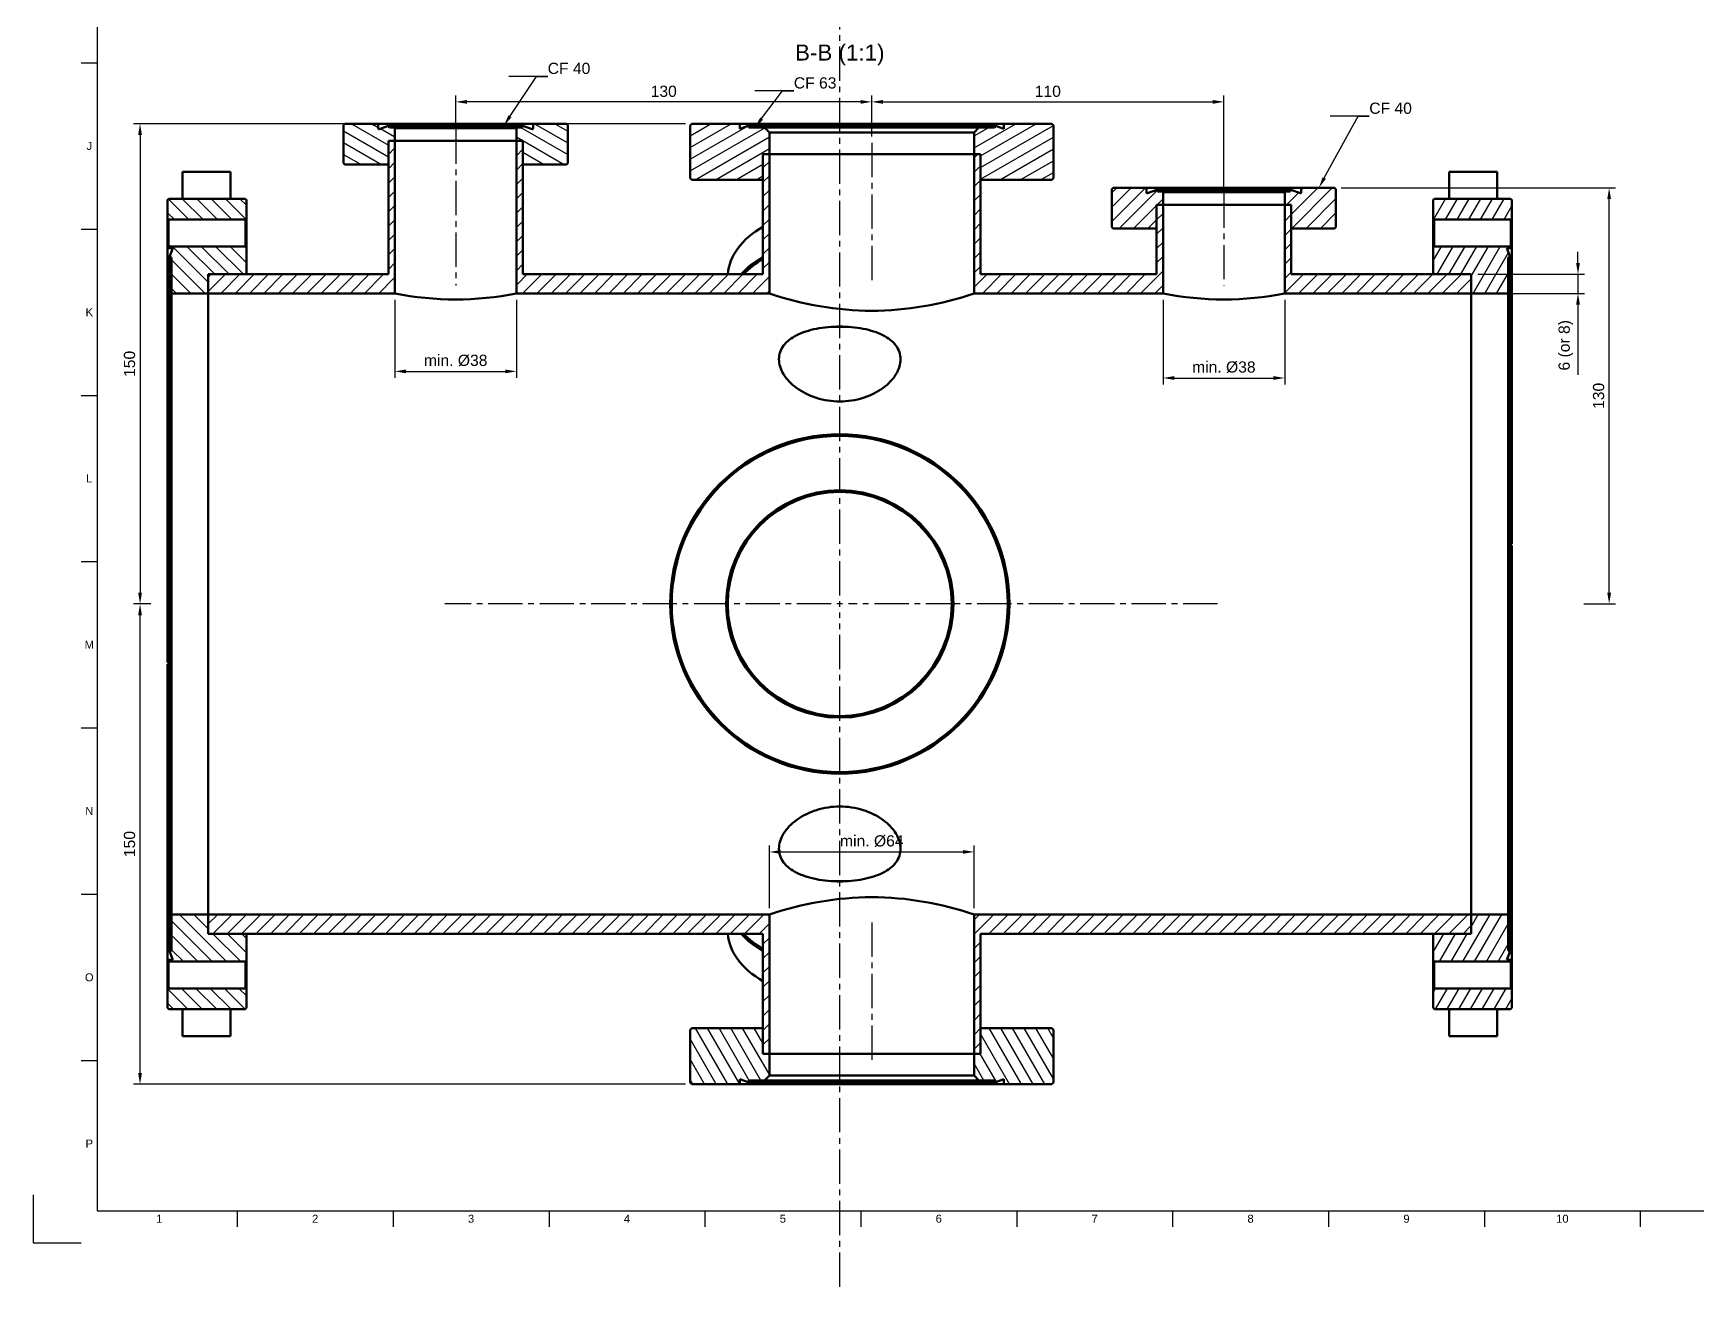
# Model space of a CAD drawing. Header units: millimetres. Extents: x -6 to 1189, y -14 to 841.
# Drawn here: x 0 to 520, y -14 to 378 of the extents above; entities that cross this region are included whole.
import ezdxf
from ezdxf import colors
from ezdxf.entities.mleader import LeaderData, LeaderLine
from ezdxf.enums import TextEntityAlignment as Align
from ezdxf.math import Vec2, Vec3

# ---------------------------------------------------------------- set-up
doc = ezdxf.new("R2010")
doc.units = ezdxf.units.MM
doc.header["$LTSCALE"] = 0.75
doc.linetypes.add('CENTER2', pattern=[28.575, 19.05, -3.175, 3.175, -3.175])
for name, color, linetype, lineweight in [('Border', 7, 'Continuous', 25), ('FD_Dimensions', 7, 'Continuous', 25), ('Hatching', 7, 'Continuous', 25), ('Leaders', 7, 'Continuous', 25), ('Smart Centers', 7, 'CENTER2', 25), ('View Labels', 7, 'Continuous', 25), ('Visible', 7, 'Continuous', 50)]:
    doc.layers.add(name, color=color, linetype=linetype, lineweight=lineweight)
doc.styles.add('FusionTitle', font='')
doc.styles.get("Standard").update_dxf_attribs({"font": 'arial.ttf'})
doc.styles.get('FusionTitle').set_extended_font_data('Arial Unicode MS')
doc.dimstyles.new('Dim-ISO-25', dxfattribs={"dimtxt": 3.5, "dimasz": 3.5, "dimexe": 2, "dimexo": 2, "dimgap": 1.5, "dimtad": 1, "dimzin": 12, "dimdsep": 46, "dimtxsty": 'Standard', "dimcen": 0, "dimazin": 3, "dimtp": 0.1, "dimtm": 0.1, "dimtfac": 0.714, "dimtmove": 0, "dimatfit": 3, "dimfxl": 1, "dimtzin": 12, "dimarcsym": 0})

# ---------------------------------------------------------------- blocks, each defined once
blk = doc.blocks.new('ISO_A0_SHEET')
at = {"layer": 'Border'}
for p, q in [((20, 831), (20, 10)), ((15, 368.5625), (20, 368.5625)), ((15, 316.625), (20, 316.625)), ((15, 264.6875), (20, 264.6875)), ((15, 212.75), (20, 212.75)), ((15, 160.8125), (20, 160.8125)), ((15, 108.875), (20, 108.875)), ((15, 56.9375), (20, 56.9375)), ((0, 15), (0, 0)), ((20, 10), (1179, 10)), ((63.708337, 10), (63.708337, 5)), ((112.41667, 10), (112.41667, 5)), ((161.125003, 10), (161.125003, 5)), ((209.833336, 10), (209.833336, 5)), ((258.541669, 10), (258.541669, 5)), ((307.250002, 10), (307.250002, 5)), ((355.958335, 10), (355.958335, 5)), ((404.666668, 10), (404.666668, 5)), ((453.375001, 10), (453.375001, 5)), ((502.083334, 10), (502.083334, 5)), ((0, 0), (15, 0))]:
    blk.add_line(p, q, dxfattribs=at)
at = {"layer": 'Border', "style": 'FusionTitle'}
for s, p in [('J', (17.5, 342.59375)), ('K', (17.5, 290.65625)), ('L', (17.5, 238.71875)), ('M', (17.5, 186.78125)), ('N', (17.5, 134.84375)), ('O', (17.5, 82.90625)), ('P', (17.5, 30.96875)), ('1', (39.35417, 7.5)), ('2', (88.062503, 7.5)), ('3', (136.770836, 7.5)), ('4', (185.479169, 7.5)), ('5', (234.187502, 7.5)), ('6', (282.895835, 7.5)), ('7', (331.604168, 7.5)), ('8', (380.312501, 7.5)), ('9', (429.020835, 7.5)), ('10', (477.729168, 7.5))]:
    blk.add_text(s, height=2.5, dxfattribs=at).set_placement(p, align=Align.MIDDLE)
blk = doc.blocks.new('*U12')
at = {"layer": 'Smart Centers', "color": 0, "ltscale": 0.75, "transparency": 16777216}
blk.add_line((0, 24.35), (0, -24.35), dxfattribs=at)
blk = doc.blocks.new('*U13')
at = {"layer": 'Smart Centers', "color": 0, "ltscale": 0.75, "transparency": 16777216}
blk.add_line((0, 22.25), (0, -22.25), dxfattribs=at)
blk = doc.blocks.new('*U14')
at = {"layer": 'Smart Centers', "color": 0, "ltscale": 0.75, "transparency": 16777216}
blk.add_line((0, 14.35), (0, -14.35), dxfattribs=at)
blk = doc.blocks.new('*U15')
at = {"layer": 'Smart Centers', "color": 0, "ltscale": 0.75, "transparency": 16777216}
blk.add_line((0, 22.25), (0, -22.25), dxfattribs=at)
blk = doc.blocks.new('*U16')
at = {"layer": 'Smart Centers', "color": 0, "ltscale": 0.75, "transparency": 16777216}
for p, q in [((0, 2.678906), (0, 230.472573)), ((-2.678906, 0), (-123.341668, 0)), ((117.96655, 0), (2.678906, 0)), ((0, -213.259621), (0, -2.678906))]:
    blk.add_line(p, q, dxfattribs=at)
at = {"layer": 'Smart Centers', "color": 0, "linetype": 'Continuous', "ltscale": 0.75, "transparency": 16777216}
for p, q in [((0.892969, 0), (-0.892969, 0)), ((0, -0.892969), (0, 0.892969))]:
    blk.add_line(p, q, dxfattribs=at)
blk = doc.blocks.new('*D54')
at = {"layer": 'Defpoints', "color": 0, "transparency": 16777216}
for p in [(205.720483, 349.521644), (33.356615, 199.521644), (38.710861, 199.521644)]:
    blk.add_point(p, dxfattribs=at)
at = {"layer": 'FD_Dimensions', "color": 0, "lineweight": -2, "transparency": 16777216}
for p, q in [((203.720483, 349.521644), (31.356615, 349.521644)), ((33.356615, 346.021644), (33.356615, 203.021644)), ((36.710861, 199.521644), (31.356615, 199.521644))]:
    blk.add_line(p, q, dxfattribs=at)
at = {"layer": 'FD_Dimensions', "color": 0, "transparency": 16777216}
for points in [[(32.773281, 346.021644), (33.939948, 346.021644), (33.356615, 349.521644)], [(32.773281, 203.021644), (33.939948, 203.021644), (33.356615, 199.521644)]]:
    blk.add_solid(points, dxfattribs=at)
at = {"layer": 'FD_Dimensions', "color": 0, "transparency": 16777216, "insert": (30.069609, 274.521644), "char_height": 3.5, "attachment_point": 5, "rotation": 90}
blk.add_mtext('150', dxfattribs=at)
blk = doc.blocks.new('*D55')
at = {"layer": 'Defpoints', "color": 0, "transparency": 16777216}
for p in [(131.970483, 356.356311), (131.970483, 347.721644), (261.970483, 343.521644)]:
    blk.add_point(p, dxfattribs=at)
at = {"layer": 'FD_Dimensions', "color": 0, "lineweight": -2, "transparency": 16777216}
for p, q in [((131.970483, 349.721644), (131.970483, 358.356311)), ((258.470483, 356.356311), (135.470483, 356.356311)), ((261.970483, 345.521644), (261.970483, 358.356311))]:
    blk.add_line(p, q, dxfattribs=at)
at = {"layer": 'FD_Dimensions', "color": 0, "transparency": 16777216}
for points in [[(135.470483, 356.939644), (135.470483, 355.772977), (131.970483, 356.356311)], [(258.470483, 356.939644), (258.470483, 355.772977), (261.970483, 356.356311)]]:
    blk.add_solid(points, dxfattribs=at)
at = {"layer": 'FD_Dimensions', "color": 0, "transparency": 16777216, "insert": (196.970483, 359.64451), "char_height": 3.5, "attachment_point": 5}
blk.add_mtext('130', dxfattribs=at)
blk = doc.blocks.new('*D56')
at = {"layer": 'Defpoints', "color": 0, "transparency": 16777216}
for p in [(371.970483, 356.356078), (261.970483, 343.521644), (371.970483, 327.721644)]:
    blk.add_point(p, dxfattribs=at)
at = {"layer": 'FD_Dimensions', "lineweight": -2, "transparency": 16777216}
for p, q in [((261.970483, 345.521644), (261.970483, 358.356078)), ((265.470483, 356.356078), (368.470483, 356.356078)), ((371.970483, 329.721644), (371.970483, 358.356078))]:
    blk.add_line(p, q, dxfattribs=at)
at = {"layer": 'FD_Dimensions', "transparency": 16777216}
for points in [[(265.470483, 356.939412), (265.470483, 355.772745), (261.970483, 356.356078)], [(368.470483, 356.939412), (368.470483, 355.772745), (371.970483, 356.356078)]]:
    blk.add_solid(points, dxfattribs=at)
at = {"layer": 'FD_Dimensions', "color": 0, "transparency": 16777216, "insert": (316.970483, 359.643084), "char_height": 3.5, "attachment_point": 5}
blk.add_mtext('110', dxfattribs=at)
blk = doc.blocks.new('*D57')
at = {"layer": 'Defpoints', "color": 0, "transparency": 16777216}
for p in [(33.356615, 199.521644), (38.710861, 199.521644), (205.720483, 49.521644)]:
    blk.add_point(p, dxfattribs=at)
at = {"layer": 'FD_Dimensions', "lineweight": -2, "transparency": 16777216}
for p, q in [((36.710861, 199.521644), (31.356615, 199.521644)), ((33.356615, 53.021644), (33.356615, 196.021644)), ((203.720483, 49.521644), (31.356615, 49.521644))]:
    blk.add_line(p, q, dxfattribs=at)
at = {"layer": 'FD_Dimensions', "transparency": 16777216}
for points in [[(32.773281, 196.021644), (33.939948, 196.021644), (33.356615, 199.521644)], [(32.773281, 53.021644), (33.939948, 53.021644), (33.356615, 49.521644)]]:
    blk.add_solid(points, dxfattribs=at)
at = {"layer": 'FD_Dimensions', "color": 0, "transparency": 16777216, "insert": (30.069609, 124.521644), "char_height": 3.5, "attachment_point": 5, "rotation": 90}
blk.add_mtext('150', dxfattribs=at)
blk = doc.blocks.new('*D67')
at = {"layer": 'Defpoints', "color": 0, "transparency": 16777216}
for p in [(406.570483, 329.521644), (492.34255, 329.521644), (482.443055, 199.521644)]:
    blk.add_point(p, dxfattribs=at)
at = {"layer": 'FD_Dimensions', "lineweight": -2, "transparency": 16777216}
for p, q in [((408.570483, 329.521644), (494.34255, 329.521644)), ((492.34255, 203.021644), (492.34255, 326.021644)), ((484.443055, 199.521644), (494.34255, 199.521644))]:
    blk.add_line(p, q, dxfattribs=at)
at = {"layer": 'FD_Dimensions', "transparency": 16777216}
for points in [[(491.759217, 326.021644), (492.925884, 326.021644), (492.34255, 329.521644)], [(491.759217, 203.021644), (492.925884, 203.021644), (492.34255, 199.521644)]]:
    blk.add_solid(points, dxfattribs=at)
at = {"layer": 'FD_Dimensions', "color": 0, "transparency": 16777216, "insert": (489.054351, 264.521644), "char_height": 3.5, "attachment_point": 5, "rotation": 90}
blk.add_mtext('130', dxfattribs=at)
blk = doc.blocks.new('*D68')
at = {"layer": 'Defpoints', "color": 0, "transparency": 16777216}
for p in [(112.970483, 296.521644), (150.970483, 296.521644), (150.970483, 272.179747)]:
    blk.add_point(p, dxfattribs=at)
at = {"layer": 'FD_Dimensions', "lineweight": -2, "transparency": 16777216}
for p, q in [((112.970483, 294.521644), (112.970483, 270.179747)), ((150.970483, 294.521644), (150.970483, 270.179747)), ((116.470483, 272.179747), (147.470483, 272.179747))]:
    blk.add_line(p, q, dxfattribs=at)
at = {"layer": 'FD_Dimensions', "transparency": 16777216}
for points in [[(116.470483, 272.76308), (116.470483, 271.596413), (112.970483, 272.179747)], [(147.470483, 272.76308), (147.470483, 271.596413), (150.970483, 272.179747)]]:
    blk.add_solid(points, dxfattribs=at)
at = {"layer": 'FD_Dimensions', "color": 0, "transparency": 16777216, "insert": (131.970483, 275.564638), "char_height": 3.5, "attachment_point": 5}
blk.add_mtext('min. %%C38', dxfattribs=at)
blk = doc.blocks.new('*D69')
at = {"layer": 'Defpoints', "color": 0, "transparency": 16777216}
for p in [(352.970483, 296.521644), (390.970483, 296.521644), (390.970483, 270.102127)]:
    blk.add_point(p, dxfattribs=at)
at = {"layer": 'FD_Dimensions', "lineweight": -2, "transparency": 16777216}
for p, q in [((352.970483, 294.521644), (352.970483, 268.102127)), ((390.970483, 294.521644), (390.970483, 268.102127)), ((356.470483, 270.102127), (387.470483, 270.102127))]:
    blk.add_line(p, q, dxfattribs=at)
at = {"layer": 'FD_Dimensions', "transparency": 16777216}
for points in [[(356.470483, 270.68546), (356.470483, 269.518793), (352.970483, 270.102127)], [(387.470483, 270.68546), (387.470483, 269.518793), (390.970483, 270.102127)]]:
    blk.add_solid(points, dxfattribs=at)
at = {"layer": 'FD_Dimensions', "color": 0, "transparency": 16777216, "insert": (371.970483, 273.487017), "char_height": 3.5, "attachment_point": 5}
blk.add_mtext('min. %%C38', dxfattribs=at)
blk = doc.blocks.new('*D70')
at = {"layer": 'Defpoints', "color": 0, "transparency": 16777216}
for p in [(293.970483, 122.069773), (229.970483, 102.521644), (293.970483, 102.521644)]:
    blk.add_point(p, dxfattribs=at)
at = {"layer": 'FD_Dimensions', "lineweight": -2, "transparency": 16777216}
for p, q in [((229.970483, 104.521644), (229.970483, 124.069773)), ((233.470483, 122.069773), (290.470483, 122.069773)), ((293.970483, 104.521644), (293.970483, 124.069773))]:
    blk.add_line(p, q, dxfattribs=at)
at = {"layer": 'FD_Dimensions', "transparency": 16777216}
for points in [[(233.470483, 122.653107), (233.470483, 121.48644), (229.970483, 122.069773)], [(290.470483, 122.653107), (290.470483, 121.48644), (293.970483, 122.069773)]]:
    blk.add_solid(points, dxfattribs=at)
at = {"layer": 'FD_Dimensions', "color": 0, "transparency": 16777216, "insert": (261.970483, 125.454664), "char_height": 3.5, "attachment_point": 5}
blk.add_mtext('min. %%C64', dxfattribs=at)
blk = doc.blocks.new('*D76')
at = {"layer": 'Defpoints', "color": 0, "transparency": 16777216}
for p in [(449.270483, 302.521644), (449.270483, 296.521644), (482.609666, 296.521644)]:
    blk.add_point(p, dxfattribs=at)
at = {"layer": 'FD_Dimensions', "lineweight": -2, "transparency": 16777216}
for p, q in [((482.609666, 306.021644), (482.609666, 309.521644)), ((451.270483, 302.521644), (484.609666, 302.521644)), ((482.609666, 302.521644), (482.609666, 296.521644)), ((451.270483, 296.521644), (484.609666, 296.521644)), ((482.609666, 293.021644), (482.609666, 271.122599))]:
    blk.add_line(p, q, dxfattribs=at)
at = {"layer": 'FD_Dimensions', "transparency": 16777216}
for points in [[(482.026332, 306.021644), (483.192999, 306.021644), (482.609666, 302.521644)], [(482.026332, 293.021644), (483.192999, 293.021644), (482.609666, 296.521644)]]:
    blk.add_solid(points, dxfattribs=at)
at = {"layer": 'FD_Dimensions', "color": 0, "transparency": 16777216, "insert": (478.815327, 280.322121), "char_height": 3.5, "attachment_point": 5, "rotation": 90}
blk.add_mtext('6 (or 8)', dxfattribs=at)

msp = doc.modelspace()

# ---------------------------------------------------------------- hatches: boundary and pattern name
at = {"layer": 'Hatching'}
h = msp.add_hatch(dxfattribs=at)
h.set_pattern_fill('ANSI31', color=256, angle=105, style=0)
edge = h.paths.add_edge_path(flags=0)
edge.add_line((152.92, 348.922), (152.702, 348.322))
edge.add_line((152.702, 348.322), (151.185, 348.322))
edge.add_line((151.185, 348.322), (150.97, 348.107))
edge.add_line((150.97, 348.107), (150.97, 344.222))
edge.add_line((150.97, 344.222), (152.97, 344.222))
edge.add_line((152.97, 344.222), (152.97, 336.822))
edge.add_line((152.97, 336.822), (166.57, 336.822))
edge.add_line((166.57, 336.822), (166.97, 337.222))
edge.add_line((166.97, 337.222), (166.97, 349.122))
edge.add_line((166.97, 349.122), (166.57, 349.522))
edge.add_line((166.57, 349.522), (156.145, 349.522))
edge.add_line((156.145, 349.522), (156.145, 348.033))
edge.add_ellipse((155.945, 348.033), major_axis=(0.2, 0), ratio=1, start_angle=-110, end_angle=0, ccw=False)
edge.add_line((155.877, 347.846), (152.92, 348.922))
edge = h.paths.add_edge_path(flags=0)
edge.add_line((111.239, 348.322), (111.02, 348.922))
edge.add_line((111.02, 348.922), (108.064, 347.846))
edge.add_ellipse((107.995, 348.033), major_axis=(0.068, -0.188), ratio=1, start_angle=-110, end_angle=0, ccw=False)
edge.add_line((107.795, 348.033), (107.795, 349.522))
edge.add_line((107.795, 349.522), (97.37, 349.522))
edge.add_line((97.37, 349.522), (96.97, 349.122))
edge.add_line((96.97, 349.122), (96.97, 337.222))
edge.add_line((96.97, 337.222), (97.37, 336.822))
edge.add_line((97.37, 336.822), (110.97, 336.822))
edge.add_line((110.97, 336.822), (110.97, 344.222))
edge.add_line((110.97, 344.222), (112.97, 344.222))
edge.add_line((112.97, 344.222), (112.97, 348.107))
edge.add_line((112.97, 348.107), (112.756, 348.322))
edge.add_line((112.756, 348.322), (111.239, 348.322))
h = msp.add_hatch(dxfattribs=at)
h.set_pattern_fill('ANSI31', color=256, angle=-15, style=0)
h.paths.add_polyline_path([(300.57, 348.922), (300.352, 348.322), (295.449, 348.322), (293.97, 346.843), (293.97, 340.022), (295.97, 340.022), (295.97, 332.022), (318.22, 332.022), (318.72, 332.522), (318.72, 349.022), (318.22, 349.522), (303.245, 349.522), (303.245, 347.948)], flags=0)
h.paths.add_polyline_path([(223.589, 348.322), (223.37, 348.922), (220.695, 347.948), (220.695, 349.522), (205.72, 349.522), (205.22, 349.022), (205.22, 332.522), (205.72, 332.022), (227.97, 332.022), (227.97, 340.022), (229.97, 340.022), (229.97, 346.843), (228.492, 348.322)], flags=0)
h = msp.add_hatch(dxfattribs=at)
h.set_pattern_fill('ANSI31', color=256, style=0)
h.paths.add_polyline_path([(392.97, 302.522), (392.97, 316.822), (392.97, 324.222), (390.97, 324.222), (390.97, 296.522), (449.27, 296.522), (449.27, 302.522), (437.37, 302.522)], flags=0)
h.paths.add_polyline_path([(110.97, 344.222), (110.97, 336.822), (110.97, 302.522), (66.57, 302.522), (54.67, 302.522), (54.67, 296.522), (112.97, 296.522), (112.97, 344.222)], flags=0)
h.paths.add_polyline_path([(295.97, 302.522), (295.97, 332.022), (295.97, 340.022), (293.97, 340.022), (293.97, 296.522), (352.97, 296.522), (352.97, 324.222), (350.97, 324.222), (350.97, 316.822), (350.97, 302.522)], flags=0)
h.paths.add_polyline_path([(227.97, 340.022), (227.97, 332.022), (227.97, 302.522), (152.97, 302.522), (152.97, 336.822), (152.97, 344.222), (150.97, 344.222), (150.97, 296.522), (229.97, 296.522), (229.97, 340.022)], flags=0)
h.paths.add_polyline_path([(295.97, 59.022), (295.97, 67.022), (295.97, 96.522), (437.37, 96.522), (449.27, 96.522), (449.27, 102.522), (293.97, 102.522), (293.97, 59.022)], flags=0)
h.paths.add_polyline_path([(227.97, 96.522), (227.97, 67.022), (227.97, 59.022), (229.97, 59.022), (229.97, 102.522), (54.67, 102.522), (54.67, 96.522), (66.57, 96.522)], flags=0)
h = msp.add_hatch(dxfattribs=at)
h.set_pattern_fill('ANSI31', color=256, style=0)
edge = h.paths.add_edge_path(flags=0)
edge.add_line((392.92, 328.922), (392.702, 328.322))
edge.add_line((392.702, 328.322), (391.185, 328.322))
edge.add_line((391.185, 328.322), (390.97, 328.107))
edge.add_line((390.97, 328.107), (390.97, 324.222))
edge.add_line((390.97, 324.222), (392.97, 324.222))
edge.add_line((392.97, 324.222), (392.97, 316.822))
edge.add_line((392.97, 316.822), (406.57, 316.822))
edge.add_line((406.57, 316.822), (406.97, 317.222))
edge.add_line((406.97, 317.222), (406.97, 329.122))
edge.add_line((406.97, 329.122), (406.57, 329.522))
edge.add_line((406.57, 329.522), (396.145, 329.522))
edge.add_line((396.145, 329.522), (396.145, 328.033))
edge.add_ellipse((395.945, 328.033), major_axis=(0.2, 0), ratio=1, start_angle=-110, end_angle=0, ccw=False)
edge.add_line((395.877, 327.846), (392.92, 328.922))
edge = h.paths.add_edge_path(flags=0)
edge.add_line((351.239, 328.322), (351.02, 328.922))
edge.add_line((351.02, 328.922), (348.064, 327.846))
edge.add_ellipse((347.995, 328.033), major_axis=(0.068, -0.188), ratio=1, start_angle=-110, end_angle=0, ccw=False)
edge.add_line((347.795, 328.033), (347.795, 329.522))
edge.add_line((347.795, 329.522), (337.37, 329.522))
edge.add_line((337.37, 329.522), (336.97, 329.122))
edge.add_line((336.97, 329.122), (336.97, 317.222))
edge.add_line((336.97, 317.222), (337.37, 316.822))
edge.add_line((337.37, 316.822), (350.97, 316.822))
edge.add_line((350.97, 316.822), (350.97, 324.222))
edge.add_line((350.97, 324.222), (352.97, 324.222))
edge.add_line((352.97, 324.222), (352.97, 328.107))
edge.add_line((352.97, 328.107), (352.756, 328.322))
edge.add_line((352.756, 328.322), (351.239, 328.322))
h = msp.add_hatch(dxfattribs=at)
h.set_pattern_fill('ANSI31', color=256, angle=90, style=0)
h.paths.add_polyline_path([(66.57, 79.122), (66.27, 79.422), (42.27, 79.422), (41.97, 79.122), (41.97, 73.322), (42.37, 72.922), (66.17, 72.922), (66.57, 73.322)], flags=0)
h.paths.add_polyline_path([(66.27, 319.622), (66.57, 319.922), (66.57, 325.722), (66.17, 326.122), (42.37, 326.122), (41.97, 325.722), (41.97, 319.922), (42.27, 319.622)], flags=0)
h.paths.add_polyline_path([(54.67, 102.522), (43.17, 102.522), (43.17, 91.29), (42.57, 91.072), (43.562, 88.347), (41.97, 88.347), (41.97, 88.122), (42.27, 87.822), (66.27, 87.822), (66.57, 88.122), (66.57, 96.522), (54.67, 96.522)], flags=0)
h.paths.add_polyline_path([(43.17, 296.522), (54.67, 296.522), (54.67, 302.522), (66.57, 302.522), (66.57, 310.922), (66.27, 311.222), (42.27, 311.222), (41.97, 310.922), (41.97, 310.697), (43.562, 310.697), (42.57, 307.972), (43.17, 307.753)], flags=0)
h = msp.add_hatch(dxfattribs=at)
h.set_pattern_fill('ANSI31', color=256, angle=15, style=0)
h.paths.add_polyline_path([(437.67, 79.422), (437.37, 79.122), (437.37, 73.322), (437.77, 72.922), (461.57, 72.922), (461.97, 73.322), (461.97, 79.122), (461.67, 79.422)], flags=0)
h.paths.add_polyline_path([(437.37, 319.922), (437.67, 319.622), (461.67, 319.622), (461.97, 319.922), (461.97, 325.722), (461.57, 326.122), (437.77, 326.122), (437.37, 325.722)], flags=0)
h.paths.add_polyline_path([(460.77, 102.522), (449.27, 102.522), (449.27, 96.522), (437.37, 96.522), (437.37, 88.122), (437.67, 87.822), (461.67, 87.822), (461.97, 88.122), (461.97, 88.347), (460.379, 88.347), (461.37, 91.072), (460.77, 91.29)], flags=0)
h.paths.add_polyline_path([(449.27, 296.522), (460.77, 296.522), (460.77, 307.753), (461.37, 307.972), (460.379, 310.697), (461.97, 310.697), (461.97, 310.922), (461.67, 311.222), (437.67, 311.222), (437.37, 310.922), (437.37, 302.522), (449.27, 302.522)], flags=0)
h = msp.add_hatch(dxfattribs=at)
h.set_pattern_fill('ANSI31', color=256, angle=75, style=0)
h.paths.add_polyline_path([(223.37, 50.122), (223.589, 50.722), (228.492, 50.722), (229.97, 52.2), (229.97, 59.022), (227.97, 59.022), (227.97, 67.022), (205.72, 67.022), (205.22, 66.522), (205.22, 50.022), (205.72, 49.522), (220.695, 49.522), (220.695, 51.095)], flags=0)
h.paths.add_polyline_path([(300.352, 50.722), (300.57, 50.122), (303.245, 51.095), (303.245, 49.522), (318.22, 49.522), (318.72, 50.022), (318.72, 66.522), (318.22, 67.022), (295.97, 67.022), (295.97, 59.022), (293.97, 59.022), (293.97, 52.2), (295.449, 50.722)], flags=0)

# ---------------------------------------------------------------- linework, layer by layer
at = {"layer": 'Visible'}
for p, q in [((97.37, 349.522), (96.97, 349.122)), ((96.97, 349.122), (96.97, 337.222)), ((107.795, 349.522), (97.37, 349.522)), ((107.795, 348.033), (107.795, 349.522)), ((119.027, 349.522), (107.795, 349.522)), ((111.02, 348.922), (108.064, 347.846)), ((111.239, 348.322), (111.02, 348.922)), ((152.92, 348.922), (111.02, 348.922)), ((120.759, 349.522), (119.027, 349.522)), ((119.027, 349.522), (119.027, 348.922)), ((120.759, 348.922), (120.759, 349.522)), ((156.145, 349.522), (120.759, 349.522)), ((152.92, 348.922), (152.702, 348.322)), ((155.877, 347.846), (152.92, 348.922)), ((156.145, 349.522), (156.145, 348.033)), ((166.57, 349.522), (156.145, 349.522)), ((166.97, 349.122), (166.57, 349.522)), ((166.97, 337.222), (166.97, 349.122)), ((205.72, 349.522), (205.22, 349.022)), ((205.22, 349.022), (205.22, 332.522)), ((220.695, 349.522), (205.72, 349.522)), ((220.695, 347.948), (220.695, 349.522)), ((220.695, 349.522), (290.801, 349.522)), ((223.37, 348.922), (220.695, 347.948)), ((223.589, 348.322), (223.37, 348.922)), ((223.37, 348.922), (300.57, 348.922)), ((290.801, 348.922), (290.801, 349.522)), ((292.198, 349.522), (290.801, 349.522)), ((292.198, 349.522), (292.198, 348.922)), ((292.198, 349.522), (303.245, 349.522)), ((300.57, 348.922), (300.352, 348.322)), ((303.245, 347.948), (300.57, 348.922)), ((303.245, 349.522), (303.245, 347.948)), ((318.22, 349.522), (303.245, 349.522)), ((318.72, 349.022), (318.22, 349.522)), ((318.72, 332.522), (318.72, 349.022)), ((110.97, 344.222), (112.97, 344.222)), ((110.97, 336.822), (110.97, 344.222)), ((112.97, 344.222), (110.97, 344.222)), ((110.97, 344.222), (110.97, 302.522)), ((112.756, 348.322), (111.239, 348.322)), ((112.97, 348.107), (112.756, 348.322)), ((112.756, 348.322), (151.185, 348.322)), ((112.97, 344.222), (112.97, 348.107)), ((112.97, 348.107), (150.97, 348.107)), ((150.97, 344.222), (112.97, 344.222)), ((112.97, 296.522), (112.97, 344.222)), ((150.97, 344.222), (112.97, 344.222)), ((151.185, 348.322), (150.97, 348.107)), ((150.97, 348.107), (150.97, 344.222)), ((150.97, 344.222), (152.97, 344.222)), ((150.97, 344.222), (150.97, 296.522)), ((152.97, 344.222), (150.97, 344.222)), ((152.702, 348.322), (151.185, 348.322)), ((152.97, 344.222), (152.97, 336.822)), ((152.97, 302.522), (152.97, 344.222)), ((228.492, 348.322), (223.589, 348.322)), ((229.97, 346.843), (228.492, 348.322)), ((295.449, 348.322), (228.492, 348.322)), ((229.97, 340.022), (229.97, 346.843)), ((293.97, 346.843), (229.97, 346.843)), ((295.449, 348.322), (293.97, 346.843)), ((293.97, 346.843), (293.97, 340.022)), ((300.352, 348.322), (295.449, 348.322)), ((227.97, 340.022), (229.97, 340.022)), ((227.97, 332.022), (227.97, 340.022)), ((229.97, 340.022), (227.97, 340.022)), ((227.97, 340.022), (227.97, 302.522)), ((229.97, 340.022), (293.97, 340.022)), ((229.97, 296.522), (229.97, 340.022)), ((293.97, 340.022), (229.97, 340.022)), ((293.97, 340.022), (295.97, 340.022)), ((293.97, 340.022), (293.97, 296.522)), ((295.97, 340.022), (293.97, 340.022)), ((295.97, 340.022), (295.97, 332.022)), ((295.97, 302.522), (295.97, 340.022)), ((46.57, 334.522), (61.57, 334.522)), ((46.57, 332.619), (46.57, 334.522)), ((61.57, 332.619), (61.57, 334.522)), ((96.97, 337.222), (97.37, 336.822)), ((97.37, 336.822), (110.97, 336.822)), ((152.97, 336.822), (166.57, 336.822)), ((166.57, 336.822), (166.97, 337.222)), ((442.37, 334.522), (457.37, 334.522)), ((442.37, 332.619), (442.37, 334.522)), ((457.37, 332.619), (457.37, 334.522)), ((46.57, 332.619), (46.57, 326.122)), ((61.57, 332.619), (61.57, 326.122)), ((205.22, 332.522), (205.72, 332.022)), ((205.72, 332.022), (227.97, 332.022)), ((295.97, 332.022), (318.22, 332.022)), ((318.22, 332.022), (318.72, 332.522)), ((337.37, 329.522), (336.97, 329.122)), ((336.97, 329.122), (336.97, 317.222)), ((347.795, 329.522), (337.37, 329.522)), ((347.795, 328.033), (347.795, 329.522)), ((359.027, 329.522), (347.795, 329.522)), ((351.02, 328.922), (348.064, 327.846)), ((351.239, 328.322), (351.02, 328.922)), ((392.92, 328.922), (351.02, 328.922)), ((352.756, 328.322), (351.239, 328.322)), ((352.97, 328.107), (352.756, 328.322)), ((352.756, 328.322), (391.185, 328.322)), ((352.97, 324.222), (352.97, 328.107)), ((390.97, 328.107), (352.97, 328.107)), ((360.759, 329.522), (359.027, 329.522)), ((359.027, 329.522), (359.027, 328.922)), ((360.759, 328.922), (360.759, 329.522)), ((396.145, 329.522), (360.759, 329.522)), ((391.185, 328.322), (390.97, 328.107)), ((390.97, 328.107), (390.97, 324.222)), ((392.702, 328.322), (391.185, 328.322)), ((392.92, 328.922), (392.702, 328.322)), ((395.877, 327.846), (392.92, 328.922)), ((396.145, 329.522), (396.145, 328.033)), ((406.57, 329.522), (396.145, 329.522)), ((406.97, 329.122), (406.57, 329.522)), ((406.97, 317.222), (406.97, 329.122)), ((442.37, 332.619), (442.37, 326.122)), ((457.37, 332.619), (457.37, 326.122)), ((42.37, 326.122), (41.97, 325.722)), ((41.97, 325.722), (41.97, 319.922)), ((66.17, 326.122), (42.37, 326.122)), ((66.57, 325.722), (66.17, 326.122)), ((66.57, 319.922), (66.57, 325.722)), ((350.97, 324.222), (352.97, 324.222)), ((350.97, 316.822), (350.97, 324.222)), ((350.97, 324.222), (350.97, 302.522)), ((352.97, 324.222), (350.97, 324.222)), ((390.97, 324.222), (352.97, 324.222)), ((352.97, 296.522), (352.97, 324.222)), ((390.97, 324.222), (352.97, 324.222)), ((390.97, 324.222), (392.97, 324.222)), ((390.97, 324.222), (390.97, 296.522)), ((392.97, 324.222), (390.97, 324.222)), ((392.97, 324.222), (392.97, 316.822)), ((392.97, 302.522), (392.97, 324.222)), ((437.77, 326.122), (437.37, 325.722)), ((437.37, 325.722), (437.37, 319.922)), ((461.57, 326.122), (437.77, 326.122)), ((461.97, 325.722), (461.57, 326.122)), ((461.97, 319.922), (461.97, 325.722)), ((41.97, 319.922), (42.27, 319.622)), ((41.97, 310.922), (41.97, 319.922)), ((42.27, 319.622), (66.27, 319.622)), ((42.27, 319.622), (42.27, 311.222)), ((66.27, 319.622), (66.57, 319.922)), ((66.27, 311.222), (66.27, 319.622)), ((66.57, 319.922), (66.57, 310.922)), ((336.97, 317.222), (337.37, 316.822)), ((406.57, 316.822), (406.97, 317.222)), ((437.37, 319.922), (437.67, 319.622)), ((437.37, 310.922), (437.37, 319.922)), ((437.67, 319.622), (461.67, 319.622)), ((437.67, 319.622), (437.67, 311.222)), ((461.67, 319.622), (461.97, 319.922)), ((461.67, 311.222), (461.67, 319.622)), ((461.97, 319.922), (461.97, 310.922)), ((337.37, 316.822), (350.97, 316.822)), ((392.97, 316.822), (406.57, 316.822)), ((42.27, 311.222), (41.97, 310.922)), ((41.97, 310.922), (41.97, 310.697)), ((41.97, 310.697), (43.562, 310.697)), ((41.97, 183.576), (41.97, 310.697)), ((66.27, 311.222), (42.27, 311.222)), ((43.562, 310.697), (42.57, 307.972)), ((42.57, 307.972), (43.17, 307.753)), ((42.57, 91.072), (42.57, 307.972)), ((43.17, 307.753), (43.17, 296.522)), ((66.57, 310.922), (66.27, 311.222)), ((66.57, 302.522), (66.57, 310.922)), ((437.67, 311.222), (437.37, 310.922)), ((437.37, 310.922), (437.37, 302.522)), ((461.67, 311.222), (437.67, 311.222)), ((460.379, 310.697), (461.97, 310.697)), ((461.37, 307.972), (460.379, 310.697)), ((460.77, 307.753), (461.37, 307.972)), ((460.77, 296.522), (460.77, 307.753)), ((461.37, 307.972), (461.37, 91.072)), ((461.97, 310.922), (461.67, 311.222)), ((461.97, 310.697), (461.97, 310.922)), ((461.97, 310.697), (461.97, 218.356)), ((54.67, 302.522), (66.57, 302.522)), ((54.67, 296.522), (54.67, 302.522)), ((54.67, 302.522), (54.67, 296.522)), ((110.97, 302.522), (54.67, 302.522)), ((227.97, 302.522), (152.97, 302.522)), ((350.97, 302.522), (295.97, 302.522)), ((449.27, 302.522), (392.97, 302.522)), ((437.37, 302.522), (449.27, 302.522)), ((449.27, 302.522), (449.27, 296.522)), ((449.27, 296.522), (449.27, 302.522)), ((43.17, 296.522), (54.67, 296.522)), ((43.17, 296.522), (43.17, 102.522)), ((54.67, 296.522), (54.67, 102.522)), ((54.67, 296.522), (112.97, 296.522)), ((54.67, 102.522), (54.67, 296.522)), ((150.97, 296.522), (229.97, 296.522)), ((293.97, 296.522), (352.97, 296.522)), ((390.97, 296.522), (449.27, 296.522)), ((449.27, 296.522), (460.77, 296.522)), ((449.27, 102.522), (449.27, 296.522)), ((449.27, 296.522), (449.27, 102.522)), ((460.77, 102.522), (460.77, 296.522)), ((461.37, 218.356), (461.97, 218.356)), ((461.37, 217.843), (461.57, 217.843)), ((461.97, 215.468), (461.37, 215.468)), ((461.97, 217.781), (461.57, 217.843)), ((461.97, 215.483), (461.97, 217.781)), ((461.97, 215.468), (461.97, 215.483)), ((461.97, 215.468), (461.97, 88.347)), ((41.97, 183.576), (42.57, 183.576)), ((41.97, 183.576), (41.97, 183.561)), ((41.97, 183.561), (41.97, 181.263)), ((41.97, 181.263), (42.37, 181.2)), ((42.57, 180.687), (41.97, 180.687)), ((41.97, 88.347), (41.97, 180.687)), ((42.57, 181.2), (42.37, 181.2)), ((43.17, 102.522), (43.17, 91.29)), ((54.67, 102.522), (43.17, 102.522)), ((54.67, 96.522), (54.67, 102.522)), ((54.67, 102.522), (54.67, 96.522)), ((229.97, 102.522), (54.67, 102.522)), ((229.97, 59.022), (229.97, 102.522)), ((293.97, 102.522), (293.97, 59.022)), ((449.27, 102.522), (293.97, 102.522)), ((449.27, 102.522), (449.27, 96.522)), ((460.77, 102.522), (449.27, 102.522)), ((449.27, 96.522), (449.27, 102.522)), ((460.77, 91.29), (460.77, 102.522)), ((66.57, 96.522), (54.67, 96.522)), ((54.67, 96.522), (227.97, 96.522)), ((66.57, 88.122), (66.57, 96.522)), ((227.97, 96.522), (227.97, 59.022)), ((295.97, 96.522), (449.27, 96.522)), ((295.97, 59.022), (295.97, 96.522)), ((437.37, 96.522), (437.37, 88.122)), ((449.27, 96.522), (437.37, 96.522)), ((43.17, 91.29), (42.57, 91.072)), ((42.57, 91.072), (43.562, 88.347)), ((460.379, 88.347), (461.37, 91.072)), ((461.37, 91.072), (460.77, 91.29)), ((41.97, 88.347), (41.97, 88.122)), ((43.562, 88.347), (41.97, 88.347)), ((41.97, 88.122), (42.27, 87.822)), ((41.97, 79.122), (41.97, 88.122)), ((42.27, 87.822), (66.27, 87.822)), ((42.27, 87.822), (42.27, 79.422)), ((66.27, 87.822), (66.57, 88.122)), ((66.27, 79.422), (66.27, 87.822)), ((66.57, 88.122), (66.57, 79.122)), ((437.37, 88.122), (437.67, 87.822)), ((437.37, 79.122), (437.37, 88.122)), ((437.67, 87.822), (461.67, 87.822)), ((437.67, 87.822), (437.67, 79.422)), ((461.97, 88.347), (460.379, 88.347)), ((461.67, 87.822), (461.97, 88.122)), ((461.67, 79.422), (461.67, 87.822)), ((461.97, 88.122), (461.97, 88.347)), ((461.97, 88.122), (461.97, 79.122)), ((42.27, 79.422), (41.97, 79.122)), ((41.97, 79.122), (41.97, 73.322)), ((66.27, 79.422), (42.27, 79.422)), ((66.57, 79.122), (66.27, 79.422)), ((66.57, 73.322), (66.57, 79.122)), ((437.67, 79.422), (437.37, 79.122)), ((437.37, 79.122), (437.37, 73.322)), ((461.67, 79.422), (437.67, 79.422)), ((461.97, 79.122), (461.67, 79.422)), ((461.97, 73.322), (461.97, 79.122)), ((41.97, 73.322), (42.37, 72.922)), ((42.37, 72.922), (66.17, 72.922)), ((46.57, 66.425), (46.57, 72.922)), ((61.57, 66.425), (61.57, 72.922)), ((66.17, 72.922), (66.57, 73.322)), ((437.37, 73.322), (437.77, 72.922)), ((437.77, 72.922), (461.57, 72.922)), ((442.37, 66.425), (442.37, 72.922)), ((457.37, 66.425), (457.37, 72.922)), ((461.57, 72.922), (461.97, 73.322)), ((46.57, 66.425), (46.57, 64.522)), ((61.57, 64.522), (46.57, 64.522)), ((61.57, 66.425), (61.57, 64.522)), ((205.72, 67.022), (205.22, 66.522)), ((205.22, 66.522), (205.22, 50.022)), ((227.97, 67.022), (205.72, 67.022)), ((227.97, 59.022), (227.97, 67.022)), ((295.97, 67.022), (295.97, 59.022)), ((318.22, 67.022), (295.97, 67.022)), ((318.72, 66.522), (318.22, 67.022)), ((318.72, 50.022), (318.72, 66.522)), ((442.37, 66.425), (442.37, 64.522)), ((457.37, 64.522), (442.37, 64.522)), ((457.37, 66.425), (457.37, 64.522)), ((229.97, 59.022), (227.97, 59.022)), ((227.97, 59.022), (229.97, 59.022)), ((229.97, 52.2), (229.97, 59.022)), ((293.97, 59.022), (229.97, 59.022)), ((293.97, 59.022), (229.97, 59.022)), ((293.97, 59.022), (293.97, 52.2)), ((295.97, 59.022), (293.97, 59.022)), ((293.97, 59.022), (295.97, 59.022)), ((228.492, 50.722), (229.97, 52.2)), ((229.97, 52.2), (293.97, 52.2)), ((293.97, 52.2), (295.449, 50.722)), ((205.22, 50.022), (205.72, 49.522)), ((205.72, 49.522), (220.695, 49.522)), ((220.695, 51.095), (223.37, 50.122)), ((220.695, 49.522), (220.695, 51.095)), ((231.743, 49.522), (220.695, 49.522)), ((223.37, 50.122), (223.589, 50.722)), ((300.57, 50.122), (223.37, 50.122)), ((223.589, 50.722), (228.492, 50.722)), ((228.492, 50.722), (295.449, 50.722)), ((231.743, 49.522), (231.743, 50.122)), ((231.743, 49.522), (233.14, 49.522)), ((233.14, 50.122), (233.14, 49.522)), ((303.245, 49.522), (233.14, 49.522)), ((295.449, 50.722), (300.352, 50.722)), ((300.352, 50.722), (300.57, 50.122)), ((300.57, 50.122), (303.245, 51.095)), ((303.245, 51.095), (303.245, 49.522)), ((303.245, 49.522), (318.22, 49.522)), ((318.22, 49.522), (318.72, 50.022))]:
    msp.add_line(p, q, dxfattribs=at)
for radius in [53, 35.5]:
    msp.add_circle((251.97, 199.522), radius, dxfattribs=at)
at = {"layer": 'Visible', "extrusion": (0, 0, -1)}
for radius in [52.5, 35]:
    msp.add_circle((-251.97, 199.522), radius, dxfattribs=at)
for centre, start, end in [((-107.995, 348.033), 250, 0), ((-155.945, 348.033), 180, 290), ((-347.995, 328.033), 250, 0), ((-395.945, 328.033), 180, 290)]:
    msp.add_arc(centre, 0.2, start, end, dxfattribs=at)
at = {"layer": 'Visible'}
for centre, radius, start, end in [((131.97, 391.756), 97.109, 258.71722, 281.28278), ((262.805, 392.618), 101.539, 251.13562, 269.52921), ((261.136, 392.618), 101.539, 270.47079, 288.86438), ((371.97, 391.756), 97.109, 258.71722, 281.28278), ((262.805, 6.426), 101.539, 90.47079, 108.86438), ((261.136, 6.426), 101.539, 71.13562, 89.52921)]:
    msp.add_arc(centre, radius, start, end, dxfattribs=at)
for centre, major_axis, start_param, end_param in [((251.97, 301.648), (-35, 0), -0.8152117, -0.0405625), ((251.97, 291.955), (34.6, 0), 2.3373287, 2.622574), ((251.97, 297.787), (19, 0), 4.6202675, 4.8045104), ((251.97, 101.257), (19, 0), 1.4786749, 1.6629178), ((251.97, 97.395), (35, 0), 3.1821551, 3.9568044), ((251.97, 107.088), (-34.6, 0), 0.5190187, 0.8042639)]:
    msp.add_ellipse(centre, major_axis=major_axis, ratio=0.6156615, start_param=start_param, end_param=end_param, dxfattribs=at)
at = {"layer": 'Visible', "extrusion": (0, 0, -1)}
for centre, major_axis, start_param, end_param in [((251.97, 292.271), (-35, 0), 0.4957955, 0.8152117), ((251.97, 297.787), (-19, 0), 4.6202675, 4.8045104), ((251.97, 101.257), (-19, 0), 1.4786749, 1.6629178), ((251.97, 106.773), (35, 0), 2.3263809, 2.6457972)]:
    msp.add_ellipse(centre, major_axis=major_axis, ratio=0.6156615, start_param=start_param, end_param=end_param, dxfattribs=at)
at = {"layer": 'Visible'}
for points in [[(251.97, 286.176), (250.774, 286.176), (249.538, 286.123), (247.081, 285.901), (245.861, 285.731), (243.521, 285.274), (242.4, 284.987), (240.328, 284.309), (239.377, 283.919), (237.694, 283.068), (236.903, 282.578), (235.509, 281.482), (234.906, 280.876), (233.935, 279.574), (233.568, 278.878), (233.085, 277.438), (232.97, 276.695), (232.97, 275.222), (233.085, 274.443), (233.568, 272.858), (233.935, 272.051), (234.906, 270.472), (235.509, 269.698), (236.903, 268.243), (237.694, 267.561), (239.377, 266.34), (240.328, 265.757), (242.4, 264.718), (243.521, 264.261), (245.861, 263.523), (247.081, 263.241), (249.538, 262.869), (250.774, 262.78), (253.167, 262.78), (254.403, 262.869), (256.859, 263.241), (258.08, 263.523), (260.42, 264.261), (261.541, 264.718), (263.613, 265.757), (264.564, 266.34), (266.247, 267.561), (267.038, 268.243), (268.432, 269.698), (269.035, 270.472), (270.006, 272.051), (270.373, 272.858), (270.856, 274.443), (270.97, 275.222), (270.97, 276.695), (270.856, 277.438), (270.373, 278.878), (270.006, 279.574), (269.035, 280.876), (268.432, 281.482), (267.038, 282.578), (266.247, 283.068), (264.564, 283.919), (263.613, 284.309), (261.541, 284.987), (260.42, 285.274), (258.08, 285.731), (256.859, 285.901), (254.403, 286.123), (253.167, 286.176), (251.97, 286.176)], [(251.97, 112.868), (253.167, 112.868), (254.403, 112.92), (256.859, 113.143), (258.08, 113.313), (260.42, 113.77), (261.541, 114.057), (263.613, 114.734), (264.564, 115.124), (266.247, 115.975), (267.038, 116.465), (268.432, 117.561), (269.035, 118.168), (270.006, 119.469), (270.373, 120.166), (270.856, 121.605), (270.97, 122.348), (270.97, 123.821), (270.856, 124.6), (270.373, 126.186), (270.006, 126.992), (269.035, 128.572), (268.432, 129.345), (267.038, 130.8), (266.247, 131.482), (264.564, 132.704), (263.613, 133.287), (261.541, 134.326), (260.42, 134.782), (258.08, 135.52), (256.859, 135.803), (254.403, 136.174), (253.167, 136.263), (250.774, 136.263), (249.538, 136.174), (247.081, 135.803), (245.861, 135.52), (243.521, 134.782), (242.4, 134.326), (240.328, 133.287), (239.377, 132.704), (237.694, 131.482), (236.903, 130.8), (235.509, 129.345), (234.906, 128.572), (233.935, 126.992), (233.568, 126.186), (233.085, 124.6), (232.97, 123.821), (232.97, 122.348), (233.085, 121.605), (233.568, 120.166), (233.935, 119.469), (234.906, 118.168), (235.509, 117.561), (236.903, 116.465), (237.694, 115.975), (239.377, 115.124), (240.328, 114.734), (242.4, 114.057), (243.521, 113.77), (245.861, 113.313), (247.081, 113.143), (249.538, 112.92), (250.774, 112.868), (251.97, 112.868)]]:
    msp.add_open_spline(points, degree=3, knots=[0, 0, 0, 0, 0.3588613, 0.3588613, 0.7177226, 0.7177226, 1.0765839, 1.0765839, 1.4354452, 1.4354452, 1.794288, 1.794288, 2.1531308, 2.1531308, 2.5119736, 2.5119736, 2.8708165, 2.8708165, 3.2296593, 3.2296593, 3.5885021, 3.5885021, 3.9473449, 3.9473449, 4.3061877, 4.3061877, 4.665049, 4.665049, 5.0239103, 5.0239103, 5.3827716, 5.3827716, 5.7416329, 5.7416329, 6.1004942, 6.1004942, 6.4593555, 6.4593555, 6.8182168, 6.8182168, 7.1770781, 7.1770781, 7.5359209, 7.5359209, 7.8947637, 7.8947637, 8.2536065, 8.2536065, 8.6124494, 8.6124494, 8.9712922, 8.9712922, 9.330135, 9.330135, 9.6889778, 9.6889778, 10.0478206, 10.0478206, 10.4066819, 10.4066819, 10.7655432, 10.7655432, 11.1244045, 11.1244045, 11.4832658, 11.4832658, 11.4832658, 11.4832658], dxfattribs=at)

# ---------------------------------------------------------------- block references
at = {"layer": 'Border'}
msp.add_blockref('ISO_A0_SHEET', (0, 0), dxfattribs=at)
at = {"layer": 'Smart Centers', "ltscale": 0.75}
for name, p in [('*U16', (251.97, 199.522)), ('*U12', (131.97, 323.372)), ('*U13', (261.97, 321.272)), ('*U14', (371.97, 313.372)), ('*U15', (261.97, 77.772))]:
    msp.add_blockref(name, p, dxfattribs=at)

# ---------------------------------------------------------------- texts
at = {"layer": 'View Labels', "insert": (251.97, 367.772), "char_height": 5, "width": 29.68281, "attachment_point": 8}
msp.add_mtext('B-B (1:1)', dxfattribs=at)

# ---------------------------------------------------------------- dimensions: what is measured, and where the dimension line sits
at = {"layer": 'FD_Dimensions'}
for base, p2, override, picture, middle in [((131.97, 356.356), (131.97, 347.722), {"dimlfac": 1}, '*D55', (196.97, 359.645)), ((371.97, 356.356), (371.97, 327.722), {"dimlfac": 1, "dimclrd": 256, "dimclre": 256}, '*D56', (316.97, 359.643))]:
    dim = msp.add_linear_dim(base=base, p1=(261.97, 343.522), p2=p2, dimstyle='Dim-ISO-25', override=override, dxfattribs=at)
    dim.commit()
    dim.dimension.update_dxf_attribs({"geometry": picture, "text_midpoint": middle})
dim = msp.add_linear_dim(base=(33.357, 199.522), p1=(205.72, 349.522), p2=(38.711, 199.522), angle=270, dimstyle='Dim-ISO-25', override={"dimlfac": 1}, dxfattribs=at)
dim.commit()
dim.dimension.update_dxf_attribs({"geometry": '*D54', "text_midpoint": (33.357, 274.522), "dimtype": 160})
for base, p1, p2, picture, middle in [((492.343, 329.522), (482.443, 199.522), (406.57, 329.522), '*D67', (489.054, 264.522)), ((33.357, 199.522), (205.72, 49.522), (38.711, 199.522), '*D57', (30.07, 124.522))]:
    dim = msp.add_linear_dim(base=base, p1=p1, p2=p2, angle=90, dimstyle='Dim-ISO-25', override={"dimlfac": 1, "dimclrd": 256, "dimclre": 256}, dxfattribs=at)
    dim.commit()
    dim.dimension.update_dxf_attribs({"geometry": picture, "text_midpoint": middle})
for base, p1, p2, angle, text, picture, middle in [((482.61, 296.522), (449.27, 302.522), (449.27, 296.522), 270, '<> (or 8)', '*D76', (478.815, 280.322)), ((150.97, 272.18), (112.97, 296.522), (150.97, 296.522), 180, 'min. %%C<>', '*D68', (131.97, 275.565)), ((390.97, 270.102), (352.97, 296.522), (390.97, 296.522), 180, 'min. %%C<>', '*D69', (371.97, 273.487)), ((293.97, 122.07), (229.97, 102.522), (293.97, 102.522), 180, 'min. %%C<>', '*D70', (261.97, 125.455))]:
    dim = msp.add_linear_dim(base=base, p1=p1, p2=p2, angle=angle, text=text, dimstyle='Dim-ISO-25', override={"dimlfac": 1, "dimclrd": 256, "dimclre": 256}, dxfattribs=at)
    dim.commit()
    dim.dimension.update_dxf_attribs({"geometry": picture, "text_midpoint": middle})

# ---------------------------------------------------------------- leaders
at = {"layer": 'Leaders'}
ml = msp.add_multileader_mtext('Standard', dxfattribs=at)
ml.set_content('CF 40', color=256)
ml.set_leader_properties()
ml.build(insert=Vec2(0, 0))
ml.multileader.update_dxf_attribs({"text_left_attachment_type": 5, "text_right_attachment_type": 5, "dogleg_length": 3.5, "arrow_head_size": 3.5})
ctx = ml.context
ctx.base_point, ctx.char_height, ctx.arrow_head_size, ctx.landing_gap_size, ctx.plane_origin = Vec3(160.715, 364.312), 3.5, 3.5, 0, Vec3(240.816, 348.9)
ctx.left_attachment, ctx.right_attachment = 5, 5
notes = []
notes.append((ctx, [(0, (1, 1, 0), (157.215, 364.312), (1, 0), 3.5, [(0, [(146.987, 348.922)], 0, [])])]))
ctx.mtext.insert, ctx.mtext.flow_direction = Vec3(160.715, 368.571), 5
ml = msp.add_multileader_mtext('Standard', dxfattribs=at)
ml.set_content('CF 63', color=256)
ml.set_leader_properties()
ml.build(insert=Vec2(0, 0))
ml.multileader.update_dxf_attribs({"text_left_attachment_type": 5, "text_right_attachment_type": 5, "dogleg_length": 3.5, "arrow_head_size": 3.5})
ctx = ml.context
ctx.base_point, ctx.char_height, ctx.arrow_head_size, ctx.landing_gap_size, ctx.plane_origin = Vec3(237.607, 359.776), 3.5, 3.5, 0, Vec3(379.553, 348.3)
ctx.left_attachment, ctx.right_attachment = 5, 5
notes.append((ctx, [(0, (1, 1, 0), (234.107, 359.776), (1, 0), 3.5, [(0, [(225.451, 348.322)], 0, [])])]))
ctx.mtext.insert, ctx.mtext.flow_direction = Vec3(237.607, 364.035), 5
ml = msp.add_multileader_mtext('Standard', dxfattribs=at)
ml.set_content('CF 40', color=256)
ml.set_leader_properties()
ml.build(insert=Vec2(0, 0))
ml.multileader.update_dxf_attribs({"text_left_attachment_type": 5, "text_right_attachment_type": 5, "dogleg_length": 3.5, "arrow_head_size": 3.5})
ctx = ml.context
ctx.base_point, ctx.char_height, ctx.arrow_head_size, ctx.landing_gap_size, ctx.plane_origin = Vec3(417.396, 351.865), 3.5, 3.5, 0, Vec3(487.37, 329.5)
ctx.left_attachment, ctx.right_attachment = 5, 5
notes.append((ctx, [(0, (1, 1, 0), (413.896, 351.865), (1, 0), 3.5, [(0, [(401.656, 329.522)], 0, [])])]))
ctx.mtext.insert, ctx.mtext.flow_direction = Vec3(417.396, 356.125), 5
for ctx, leaders in notes:
    for number, flags, end, landing, length, lines in leaders:
        leader = LeaderData()
        leader.index, (leader.has_last_leader_line, leader.has_dogleg_vector, leader.attachment_direction) = number, flags
        leader.last_leader_point, leader.dogleg_vector, leader.dogleg_length = Vec3(end), Vec3(landing), length
        for number, points, colour, breaks in lines:
            line = LeaderLine()
            line.index, line.vertices, line.color, line.breaks = number, Vec3.list(points), colors.encode_raw_color(colour), breaks
            leader.lines.append(line)
        ctx.leaders.append(leader)

doc.saveas('drawing.dxf')
